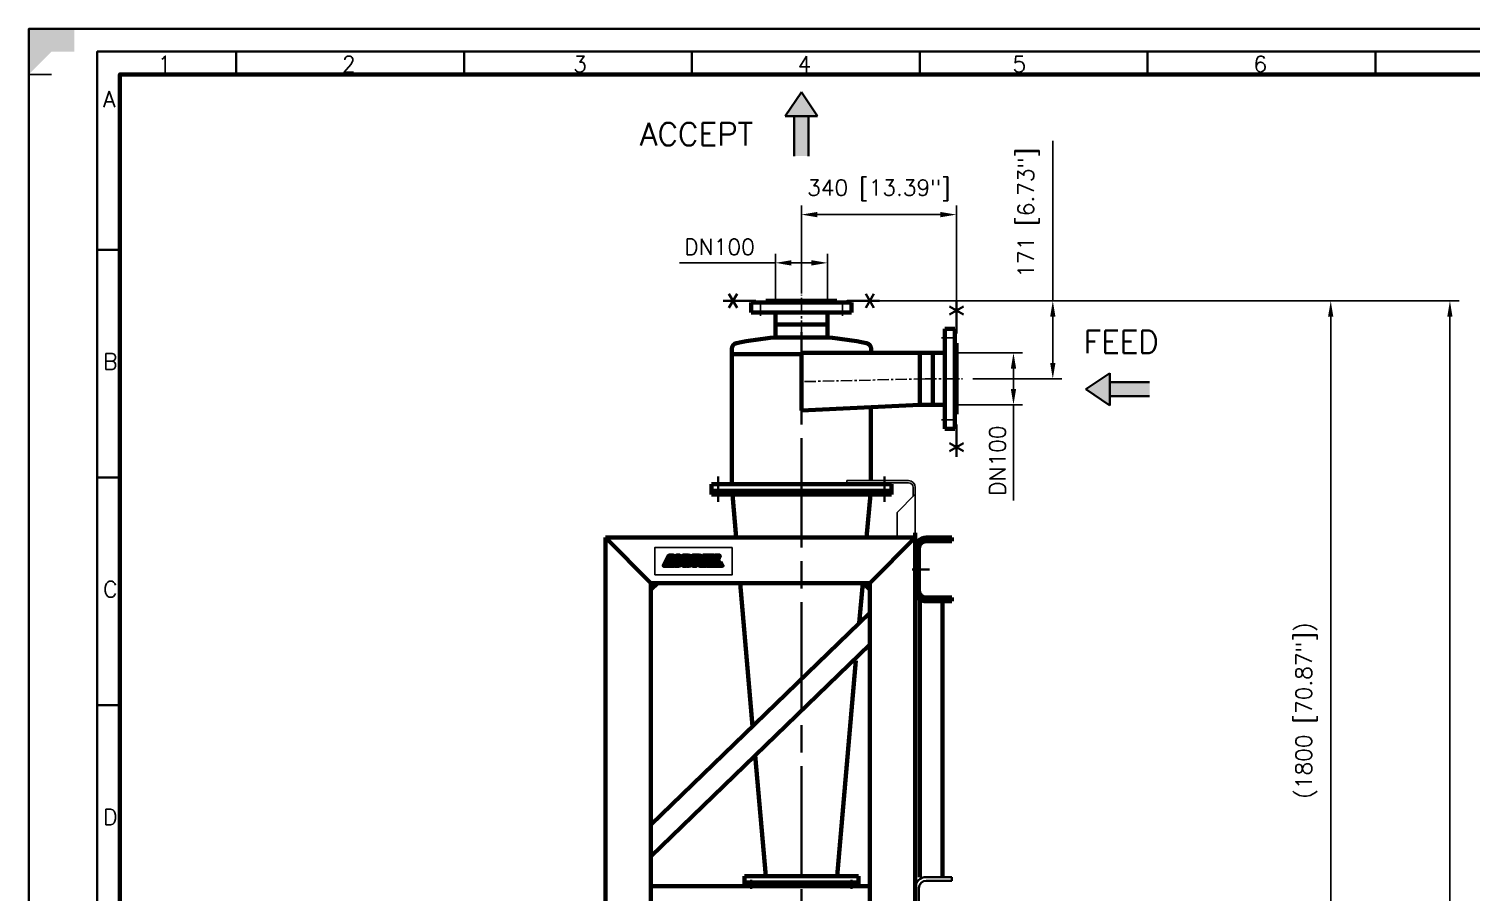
# Model space of a CAD drawing. Extents: x 68 to 8478, y -14 to 5926.
# Drawn here: x 68 to 3233, y 4031 to 5926 of the extents above; entities that cross this region are included whole.
import ezdxf

# ---------------------------------------------------------------- set-up
doc = ezdxf.new("R2010")
doc.units = 0
doc.header["$LTSCALE"] = 10
doc.linetypes.add('ACAD_ISO08W100', pattern=[36, 24, -3, 6, -3])
doc.linetypes.add('CENTERX2', pattern=[4, 2.5, -0.5, 0.5, -0.5])
doc.layers.get('0').update_dxf_attribs({"linetype": 'CONTINUOUS'})
doc.layers.get('DEFPOINTS').update_dxf_attribs({"linetype": 'CONTINUOUS'})
doc.layers.add('10', color=3, linetype='CONTINUOUS')
doc.layers.add('AHL-CON-70', color=7, linetype='CONTINUOUS')
for name, color, linetype, lineweight in [('dim', 3, 'CONTINUOUS', 15), ('M_EQUIP_E3', 3, 'CONTINUOUS', 35), ('M_EQUIP_E7', 7, 'CONTINUOUS', 70), ('M_EQUIP_H_', 4, 'CONTINUOUS', 25), ('M_EQUIP_T13', 3, 'CONTINUOUS', 35)]:
    doc.layers.add(name, color=color, linetype=linetype, lineweight=lineweight)
doc.styles.add('S', font='simplex.shx', dxfattribs={"width": 0.8})
doc.styles.add('SIMPLEX', font='simplex')
doc.dimstyles.new('NORDIC', dxfattribs={"dimscale": 10, "dimtxt": 3.5, "dimasz": 3.5, "dimexe": 2, "dimexo": 2, "dimgap": 1, "dimtad": 0, "dimdec": 0, "dimdsep": 46, "dimtxsty": 'SIMPLEX', "dimcen": 3, "dimclrd": 3, "dimclre": 3, "dimclrt": 3, "dimadec": 0, "dimazin": 0, "dimtfac": 1, "dimtdec": 0, "dimtmove": 0, "dimatfit": 3, "dimfxl": 0, "dimtvp": 1, "dimtolj": 1, "dimarcsym": 0})

# ---------------------------------------------------------------- blocks, each defined once
blk = doc.blocks.new('*D8')
at = {"layer": 'DEFPOINTS', "color": 0, "linetype": 'Continuous', "lineweight": 25, "transparency": 16777216}
for p in [(2103.4, 5518.6), (1763.3, 5325.2), (2103.4, 5237.2)]:
    blk.add_point(p, dxfattribs=at)
at = {"layer": 'M_EQUIP_E3', "color": 3, "linetype": 'Continuous', "lineweight": -2, "transparency": 16777216}
for p, q in [((1763.3, 5345.2), (1763.3, 5538.6)), ((1798.3, 5518.6), (2068.4, 5518.6)), ((2103.4, 5257.2), (2103.4, 5538.6))]:
    blk.add_line(p, q, dxfattribs=at)
at = {"layer": 'M_EQUIP_E3', "color": 3, "linetype": 'Continuous', "lineweight": 25, "transparency": 16777216}
for points in [[(1798.3, 5524.4), (1798.3, 5512.8), (1763.3, 5518.6)], [(2068.4, 5524.4), (2068.4, 5512.8), (2103.4, 5518.6)]]:
    blk.add_solid(points, dxfattribs=at)
at = {"layer": 'M_EQUIP_E3', "color": 3, "linetype": 'Continuous', "transparency": 16777216, "insert": (1933.4, 5571.9), "char_height": 35, "attachment_point": 5, "style": 'SIMPLEX'}
blk.add_mtext('\\A1;340 [13.39"]', dxfattribs=at)
blk = doc.blocks.new('*D9')
at = {"layer": 'DEFPOINTS', "color": 0, "linetype": 'Continuous', "lineweight": 25, "transparency": 16777216}
for p in [(1842.3, 5329.2), (2119.2, 5158.2), (2315, 5158.2)]:
    blk.add_point(p, dxfattribs=at)
at = {"layer": 'M_EQUIP_E3', "color": 3, "linetype": 'Continuous', "lineweight": -2, "transparency": 16777216}
for p, q in [((2315, 5329.2), (2315, 5680.8)), ((1862.3, 5329.2), (2335, 5329.2)), ((2315, 5193.2), (2315, 5294.2)), ((2139.2, 5158.2), (2335, 5158.2))]:
    blk.add_line(p, q, dxfattribs=at)
at = {"layer": 'M_EQUIP_E3', "color": 3, "linetype": 'Continuous', "lineweight": 25, "transparency": 16777216}
for points in [[(2309.2, 5294.2), (2320.9, 5294.2), (2315, 5329.2)], [(2309.2, 5193.2), (2320.9, 5193.2), (2315, 5158.2)]]:
    blk.add_solid(points, dxfattribs=at)
at = {"layer": 'M_EQUIP_E3', "color": 3, "linetype": 'Continuous', "transparency": 16777216, "insert": (2261.7, 5522.5), "char_height": 35, "attachment_point": 5, "rotation": 90, "style": 'SIMPLEX'}
blk.add_mtext('\\A1;171 [6.73"]', dxfattribs=at)
blk = doc.blocks.new('*D10')
at = {"layer": 'DEFPOINTS', "color": 0, "linetype": 'Continuous', "lineweight": 25, "transparency": 16777216}
for p in [(2077.8, 5215.3), (2077.8, 5101), (2228.7, 5101)]:
    blk.add_point(p, dxfattribs=at)
at = {"layer": 'M_EQUIP_E3', "color": 3, "linetype": 'Continuous', "lineweight": -2, "transparency": 16777216}
for p, q in [((2097.8, 5215.3), (2248.7, 5215.3)), ((2228.7, 5180.3), (2228.7, 5136)), ((2097.8, 5101), (2248.7, 5101)), ((2228.7, 5101), (2228.7, 4891))]:
    blk.add_line(p, q, dxfattribs=at)
at = {"layer": 'M_EQUIP_E3', "color": 3, "linetype": 'Continuous', "lineweight": 25, "transparency": 16777216}
for points in [[(2222.9, 5180.3), (2234.6, 5180.3), (2228.7, 5215.3)], [(2222.9, 5136), (2234.6, 5136), (2228.7, 5101)]]:
    blk.add_solid(points, dxfattribs=at)
at = {"layer": 'M_EQUIP_E3', "color": 3, "linetype": 'Continuous', "transparency": 16777216, "insert": (2193.7, 4978.5), "char_height": 35, "attachment_point": 5, "rotation": 90, "style": 'SIMPLEX'}
blk.add_mtext('\\A1;DN100', dxfattribs=at)
blk = doc.blocks.new('*D14')
at = {"layer": 'DEFPOINTS', "color": 0, "linetype": 'Continuous', "lineweight": 25, "transparency": 16777216}
for p in [(1842.3, 5329.2), (1699.7, 3529.2), (2924.9, 3529.2)]:
    blk.add_point(p, dxfattribs=at)
at = {"layer": 'M_EQUIP_E3', "color": 3, "linetype": 'Continuous', "lineweight": -2, "transparency": 16777216}
for p, q in [((1862.3, 5329.2), (2944.9, 5329.2)), ((2924.9, 5294.2), (2924.9, 3564.2)), ((1719.7, 3529.2), (2944.9, 3529.2))]:
    blk.add_line(p, q, dxfattribs=at)
at = {"layer": 'M_EQUIP_E3', "color": 3, "linetype": 'Continuous', "lineweight": 25, "transparency": 16777216}
for points in [[(2919, 5294.2), (2930.7, 5294.2), (2924.9, 5329.2)], [(2919, 3564.2), (2930.7, 3564.2), (2924.9, 3529.2)]]:
    blk.add_solid(points, dxfattribs=at)
at = {"layer": 'M_EQUIP_E3', "color": 3, "linetype": 'Continuous', "transparency": 16777216, "insert": (2871.5, 4429.7), "char_height": 35, "attachment_point": 5, "rotation": 90, "style": 'SIMPLEX'}
blk.add_mtext('\\A1;(1800 [70.87"])', dxfattribs=at)
blk = doc.blocks.new('*D17')
at = {"layer": 'DEFPOINTS', "color": 0, "linetype": 'Continuous', "lineweight": 25, "transparency": 16777216}
for p in [(2040.4, 5329.2), (3186.4, 5329.2), (2073.3, 2249.2)]:
    blk.add_point(p, dxfattribs=at)
at = {"layer": 'M_EQUIP_E3', "color": 3, "linetype": 'Continuous', "lineweight": -2, "transparency": 16777216}
for p, q in [((2060.4, 5329.2), (3206.4, 5329.2)), ((3186.4, 2284.2), (3186.4, 5294.2)), ((2093.3, 2249.2), (3206.4, 2249.2))]:
    blk.add_line(p, q, dxfattribs=at)
at = {"layer": 'M_EQUIP_E3', "color": 3, "linetype": 'Continuous', "lineweight": 25, "transparency": 16777216}
for points in [[(3180.6, 5294.2), (3192.2, 5294.2), (3186.4, 5329.2)], [(3180.6, 2284.2), (3192.2, 2284.2), (3186.4, 2249.2)]]:
    blk.add_solid(points, dxfattribs=at)
at = {"layer": 'M_EQUIP_E3', "color": 3, "linetype": 'Continuous', "transparency": 16777216, "insert": (3133.1, 3789.2), "char_height": 35, "attachment_point": 5, "rotation": 90, "style": 'SIMPLEX'}
blk.add_mtext('\\A1;(3080 [121.26"])', dxfattribs=at)
blk = doc.blocks.new('*D22')
at = {"layer": 'DEFPOINTS', "color": 0, "lineweight": 25, "transparency": 16777216}
for p in [(1706.2, 5412.7), (1706.2, 5303.6), (1820.5, 5303.6)]:
    blk.add_point(p, dxfattribs=at)
at = {"layer": 'M_EQUIP_E7', "color": 3, "lineweight": -2, "transparency": 16777216}
for p, q in [((1706.2, 5412.7), (1496.2, 5412.7)), ((1706.2, 5323.6), (1706.2, 5432.7)), ((1785.5, 5412.7), (1741.2, 5412.7)), ((1820.5, 5323.6), (1820.5, 5432.7))]:
    blk.add_line(p, q, dxfattribs=at)
at = {"layer": 'M_EQUIP_E7', "color": 3, "lineweight": 25, "transparency": 16777216}
for points in [[(1741.2, 5418.5), (1741.2, 5406.8), (1706.2, 5412.7)], [(1785.5, 5418.5), (1785.5, 5406.8), (1820.5, 5412.7)]]:
    blk.add_solid(points, dxfattribs=at)
at = {"layer": 'M_EQUIP_E7', "color": 3, "transparency": 16777216, "insert": (1583.7, 5447.7), "char_height": 35, "attachment_point": 5, "style": 'SIMPLEX'}
blk.add_mtext('\\A1;DN100', dxfattribs=at)
blk = doc.blocks.new('A$C0ED65C47')
at = {"color": 5}
for p, q in [((20.1, 20.3), (41.7, 41.9)), ((20.7, 22.2), (41.1, 42.6)), ((21.5, 20.3), (42.2, 41)), ((22.2, 25.1), (39.8, 42.6)), ((22.8, 20.3), (35.7, 33.1)), ((23.7, 27.9), (38.4, 42.6)), ((25.2, 30.7), (37.1, 42.6)), ((37.3, 20.3), (25.8, 31.8)), ((38.7, 20.3), (26.2, 32.7)), ((26.7, 33.5), (35.7, 42.6)), ((32.6, 27.7), (26.7, 33.6)), ((33.1, 28.6), (27.2, 34.5)), ((33.6, 29.4), (27.6, 35.4)), ((28.1, 36.4), (34.4, 42.6)), ((34.1, 30.3), (28.1, 36.3)), ((34.6, 31.1), (28.6, 37.2)), ((35, 32), (29, 38)), ((35.5, 32.9), (29.5, 38.9)), ((29.6, 39.2), (33, 42.6)), ((36, 33.7), (29.9, 39.8)), ((50.8, 20.3), (30.4, 40.7)), ((52.2, 20.3), (30.9, 41.6)), ((31.1, 42), (31.7, 42.6)), ((52.6, 21.1), (31.3, 42.5)), ((51.1, 24), (32.5, 42.6)), ((49.6, 26.9), (33.9, 42.6)), ((48.1, 29.7), (35.2, 42.6)), ((36.5, 34), (42.6, 40.1)), ((46.6, 32.6), (36.6, 42.6)), ((37, 33.1), (43.1, 39.2)), ((49.5, 20.3), (37.4, 32.3)), ((37.5, 32.2), (43.6, 38.3)), ((45.1, 35.4), (37.9, 42.6)), ((37.9, 31.4), (44, 37.4)), ((38.4, 30.5), (44.5, 36.6)), ((38.9, 29.6), (45, 35.7)), ((43.6, 38.3), (39.3, 42.6)), ((39.3, 28.7), (45.4, 34.8)), ((39.8, 27.8), (45.9, 33.9)), ((40.3, 26.9), (46.4, 33)), ((42.1, 41.1), (40.6, 42.6)), ((40.7, 26.1), (46.8, 32.2)), ((47.7, 35.7), (54.6, 42.6)), ((47.7, 37.1), (53.2, 42.6)), ((47.7, 38.4), (51.9, 42.6)), ((47.7, 39.8), (50.5, 42.6)), ((47.7, 41.1), (49.2, 42.6)), ((47.7, 42.5), (47.8, 42.6)), ((69.2, 20.8), (47.7, 42.2)), ((47.7, 34.4), (55.3, 42)), ((68.3, 20.3), (47.7, 40.9)), ((67, 20.3), (47.7, 39.5)), ((65.6, 20.3), (47.7, 38.2)), ((54.9, 29.6), (47.7, 36.9)), ((54.9, 28.3), (47.7, 35.5)), ((54.9, 26.9), (47.7, 34.2)), ((47.9, 33.2), (55.9, 41.2)), ((48.4, 32.4), (56.5, 40.4)), ((54.9, 25.6), (48.6, 31.9)), ((69.2, 22.1), (48.7, 42.6)), ((48.9, 31.5), (57, 39.7)), ((49.3, 30.6), (57.6, 38.9)), ((49.8, 29.7), (58.1, 38.1)), ((69.2, 23.5), (50, 42.6)), ((50.3, 28.9), (58.7, 37.3)), ((50.7, 28), (59.3, 36.5)), ((51.2, 27.1), (59.8, 35.7)), ((69.2, 24.8), (51.4, 42.6)), ((60.3, 35.1), (52.7, 42.6)), ((57, 39.7), (54.1, 42.6)), ((55.2, 29.8), (60.4, 34.9)), ((55.8, 29), (60.9, 34.1)), ((56.3, 28.2), (61.5, 33.3)), ((56.9, 27.4), (72.1, 42.6)), ((57.5, 26.6), (73.4, 42.6)), ((58, 25.8), (74.7, 42.6)), ((58.6, 25), (69.2, 35.6)), ((59.1, 24.3), (69.2, 34.3)), ((59.7, 23.5), (69.2, 33)), ((61.9, 33.8), (70.7, 42.6)), ((61.9, 35.2), (69.4, 42.6)), ((61.9, 36.5), (68, 42.6)), ((61.9, 37.8), (66.7, 42.6)), ((61.9, 39.2), (65.4, 42.6)), ((61.9, 40.5), (64, 42.6)), ((61.9, 41.9), (62.7, 42.6)), ((69.2, 34.2), (61.9, 41.5)), ((69.2, 32.9), (61.9, 40.1)), ((69.2, 31.6), (61.9, 38.8)), ((69.2, 30.2), (61.9, 37.4)), ((69.2, 28.9), (61.9, 36.1)), ((69.2, 27.5), (61.9, 34.7)), ((69.2, 26.2), (61.9, 33.4)), ((69.2, 35.6), (62.2, 42.6)), ((69.9, 36.2), (63.5, 42.6)), ((71.2, 36.2), (64.9, 42.6)), ((72.6, 36.2), (66.2, 42.6)), ((74.6, 35.5), (67.6, 42.6)), ((91.2, 20.3), (68.9, 42.6)), ((69.8, 36.2), (75.9, 42.4)), ((91.6, 21.3), (70.3, 42.6)), ((70.8, 21.1), (92.3, 42.6)), ((70.8, 22.5), (91, 42.6)), ((70.8, 23.8), (89.6, 42.6)), ((71.1, 36.2), (77, 42.1)), ((71.3, 20.3), (93.7, 42.6)), ((91.6, 22.6), (71.6, 42.6)), ((72.5, 36.2), (78, 41.8)), ((72.7, 20.3), (95, 42.6)), ((91.6, 23.9), (72.9, 42.6)), ((73.7, 36.1), (78.9, 41.3)), ((74, 20.3), (96.3, 42.6)), ((91.6, 25.3), (74.3, 42.6)), ((74.5, 35.6), (79.7, 40.8)), ((75.2, 35), (80.5, 40.2)), ((75.4, 20.3), (91.6, 36.5)), ((89.9, 20.3), (75.4, 34.7)), ((91.6, 26.6), (75.8, 42.4)), ((75.8, 34.2), (81.2, 39.6)), ((76.2, 33.3), (81.9, 38.9)), ((76.3, 30.7), (83, 37.4)), ((76.4, 32.1), (82.5, 38.2)), ((83.1, 25.7), (76.4, 32.4)), ((77.1, 20.6), (91.6, 35.2)), ((91.6, 28), (77.7, 41.9)), ((83.2, 37.6), (88.3, 42.6)), ((83.2, 38.9), (86.9, 42.6)), ((83.2, 40.3), (85.6, 42.6)), ((83.2, 41.6), (84.2, 42.6)), ((91.6, 33.4), (83.2, 41.8)), ((103.3, 20.3), (83.2, 40.4)), ((102, 20.3), (83.2, 39.1)), ((91.6, 29.3), (83.2, 37.7)), ((83.4, 25.6), (91.6, 33.8)), ((83.4, 21.6), (94.3, 32.5)), ((83.4, 22.9), (93, 32.5)), ((83.4, 24.3), (91.6, 32.5)), ((91.6, 34.7), (83.7, 42.6)), ((91.6, 36.1), (85.1, 42.6)), ((91.6, 37.4), (86.4, 42.6)), ((92.9, 37.5), (87.8, 42.6)), ((94.2, 37.5), (89.1, 42.6)), ((101.4, 31.6), (90.4, 42.6)), ((102.3, 32.1), (91.8, 42.6)), ((92, 28.8), (103.4, 40.3)), ((104.7, 20.3), (92.5, 32.5)), ((92.6, 37.5), (97.7, 42.6)), ((92.6, 28), (103.9, 39.4)), ((103, 32.8), (93.1, 42.6)), ((93.1, 27.3), (104.3, 38.5)), ((93.7, 26.5), (104.5, 37.3)), ((106, 20.3), (93.8, 32.5)), ((93.9, 37.5), (99, 42.6)), ((94.2, 25.7), (104.5, 36)), ((103.6, 33.5), (94.5, 42.6)), ((107.4, 20.3), (95, 32.7)), ((95.1, 37.3), (100.2, 42.4)), ((108.7, 20.3), (95.7, 33.3)), ((104, 34.4), (95.8, 42.6)), ((95.8, 36.7), (101.2, 42.1)), ((102.1, 28.3), (96.2, 34.1)), ((96.3, 35.8), (102.1, 41.6)), ((96.4, 34.5), (102.8, 41)), ((100.5, 31.2), (96.4, 35.3)), ((104.4, 35.4), (97.2, 42.6)), ((104.6, 36.6), (98.5, 42.6)), ((104.4, 38.1), (100, 42.5)), ((101.6, 31.7), (103.8, 33.9)), ((105.7, 37.2), (111.2, 42.6)), ((105.7, 38.5), (109.8, 42.6)), ((105.7, 39.9), (108.5, 42.6)), ((105.7, 41.2), (107.1, 42.6)), ((105.7, 42.5), (105.8, 42.6)), ((111.5, 36.4), (105.7, 42.2)), ((110.1, 36.4), (105.7, 40.8)), ((108.8, 36.4), (105.7, 39.5)), ((107.4, 36.4), (105.7, 38.1)), ((106.1, 36.4), (105.7, 36.8)), ((105.9, 29.3), (111.6, 35)), ((105.9, 30.6), (110.3, 35)), ((105.9, 32), (108.9, 35)), ((105.9, 33.3), (107.6, 35)), ((105.9, 34.7), (106.2, 35)), ((105.9, 27.9), (112.7, 34.8)), ((112.7, 27.1), (105.9, 33.9)), ((105.9, 26.6), (112.7, 33.4)), ((112.7, 25.7), (105.9, 32.5)), ((105.9, 25.2), (112.7, 32.1)), ((112.7, 28.4), (106.2, 35)), ((106.3, 36.4), (112.5, 42.6)), ((112.8, 36.4), (106.6, 42.6)), ((112.7, 29.8), (107.5, 35)), ((107.7, 36.4), (113.9, 42.6)), ((114.1, 36.4), (108, 42.6)), ((112.7, 31.1), (108.9, 35)), ((109, 36.4), (115.2, 42.6)), ((123.1, 28.9), (109.3, 42.6)), ((112.7, 32.4), (110.2, 35)), ((110.4, 36.4), (116.5, 42.6)), ((123.1, 30.2), (110.7, 42.6)), ((112.7, 33.8), (111.6, 35)), ((111.7, 36.4), (117.9, 42.6)), ((123.1, 31.6), (112, 42.6)), ((113.1, 36.4), (119.2, 42.6)), ((123.1, 32.9), (113.3, 42.6)), ((114.4, 36.4), (120.6, 42.6)), ((123.1, 34.2), (114.7, 42.6)), ((114.8, 28.7), (128.7, 42.6)), ((114.8, 30.1), (127.3, 42.6)), ((114.8, 31.4), (126, 42.6)), ((114.8, 32.8), (124.6, 42.6)), ((114.8, 34.1), (123.3, 42.6)), ((114.8, 35.5), (121.9, 42.6)), ((123.1, 27.5), (114.8, 35.8)), ((114.8, 27.4), (123.1, 35.6)), ((123.1, 26.2), (114.8, 34.4)), ((114.8, 26), (123.1, 34.3)), ((123.1, 24.8), (114.8, 33.1)), ((114.8, 24.7), (123.1, 32.9)), ((123.1, 23.5), (114.8, 31.7)), ((123.1, 35.6), (116, 42.6)), ((123.6, 36.4), (117.4, 42.6)), ((124.9, 36.4), (118.7, 42.6)), ((126.3, 36.4), (120.1, 42.6)), ((126.9, 37.1), (121.4, 42.6)), ((127.4, 38), (122.8, 42.6)), ((123.8, 36.4), (129.3, 41.9)), ((127.8, 38.9), (124.1, 42.6)), ((124.3, 20.7), (140.3, 36.7)), ((125.2, 36.4), (128, 39.2)), ((125.2, 20.3), (139.2, 34.3)), ((128.3, 39.8), (125.5, 42.6)), ((125.7, 23.5), (141.3, 39.1)), ((126.5, 36.4), (126.6, 36.5)), ((126.5, 20.3), (138.2, 31.9)), ((128.7, 40.7), (126.8, 42.6)), ((127.1, 26.2), (142.4, 41.5)), ((129.2, 41.6), (128.2, 42.6)), ((128.5, 29), (142.1, 42.6)), ((129, 36.4), (128.6, 36.8)), ((129.1, 37.6), (134.1, 42.6)), ((130.3, 36.4), (129.1, 37.6)), ((129.2, 36.4), (135.4, 42.6)), ((129.6, 42.5), (129.5, 42.6)), ((131.7, 36.4), (129.5, 38.5)), ((130, 31.8), (140.8, 42.6)), ((138, 31.5), (130, 39.4)), ((142.4, 20.3), (130.3, 32.4)), ((138.4, 32.4), (130.5, 40.3)), ((130.6, 36.4), (136.8, 42.6)), ((130.6, 40.5), (132.7, 42.6)), ((136.3, 27.7), (130.7, 33.3)), ((138.8, 33.3), (131, 41.2)), ((136.7, 28.7), (131.2, 34.2)), ((131.4, 34.5), (139.5, 42.6)), ((139.2, 34.3), (131.4, 42)), ((137.1, 29.6), (131.7, 35.1)), ((131.9, 36.4), (138.1, 42.6)), ((137.6, 30.5), (132.1, 36)), ((139.6, 35.2), (132.2, 42.6)), ((140, 36.1), (133.5, 42.6)), ((140.4, 37.1), (134.9, 42.6)), ((140.8, 38), (136.2, 42.6)), ((141.3, 38.9), (137.6, 42.6)), ((141.7, 39.9), (138.9, 42.6)), ((142.1, 40.8), (140.3, 42.6)), ((142.5, 41.7), (141.6, 42.6)), ((19.8, 20.3), (19.8, 20.4)), ((21.2, 20.3), (20.2, 21.2)), ((22.5, 20.3), (20.7, 22.1)), ((23.9, 20.3), (21.1, 23)), ((25.2, 20.3), (21.6, 23.9)), ((26.6, 20.3), (22.1, 24.8)), ((27.9, 20.3), (22.5, 25.7)), ((29.3, 20.3), (23, 26.5)), ((30.6, 20.3), (23.5, 27.4)), ((32, 20.3), (23.9, 28.3)), ((24.2, 20.3), (33.9, 30.1)), ((33.3, 20.3), (24.4, 29.2)), ((34.7, 20.3), (24.8, 30.1)), ((36, 20.3), (25.3, 31)), ((25.5, 20.3), (32.6, 27.3)), ((26.9, 20.3), (33.9, 27.3)), ((28.2, 20.3), (35.3, 27.3)), ((29.6, 20.3), (36.6, 27.3)), ((30.9, 20.3), (38, 27.3)), ((32.3, 20.3), (38.7, 26.7)), ((40, 20.3), (33, 27.3)), ((33.6, 20.3), (39.1, 25.8)), ((41.4, 20.3), (34.3, 27.3)), ((34.9, 20.3), (39.6, 24.9)), ((40.9, 22.2), (35.7, 27.3)), ((36.3, 20.3), (40, 24)), ((39.7, 24.7), (37, 27.3)), ((37.6, 20.3), (40.4, 23.1)), ((38.5, 27.2), (38.4, 27.3)), ((48.1, 20.3), (38.9, 29.4)), ((39, 20.3), (40.9, 22.1)), ((40.3, 20.3), (41.3, 21.2)), ((46.8, 20.3), (40.5, 26.6)), ((41.2, 25.2), (47.3, 31.3)), ((41.7, 24.3), (47.8, 30.4)), ((41.7, 20.3), (41.7, 20.3)), ((45.4, 20.3), (42, 23.7)), ((42.1, 23.4), (48.2, 29.5)), ((42.6, 22.5), (48.7, 28.6)), ((43.1, 21.7), (49.2, 27.7)), ((43.5, 20.8), (49.6, 26.9)), ((44.1, 20.3), (43.5, 20.9)), ((44.4, 20.3), (50.1, 26)), ((45.7, 20.3), (50.5, 25.1)), ((47.1, 20.3), (51, 24.2)), ((48.4, 20.3), (51.5, 23.3)), ((49.8, 20.3), (51.9, 22.5)), ((54.9, 24.2), (50.2, 28.9)), ((51.1, 20.3), (52.4, 21.6)), ((51.7, 26.2), (54.9, 29.5)), ((54.9, 22.9), (51.8, 26)), ((52.2, 25.4), (54.9, 28.1)), ((52.5, 20.3), (52.9, 20.7)), ((52.6, 24.5), (54.9, 26.8)), ((53.1, 23.6), (54.9, 25.4)), ((54.9, 21.5), (53.4, 23.1)), ((53.6, 22.8), (54.9, 24.1)), ((54.1, 21.9), (54.9, 22.7)), ((54.5, 21), (54.9, 21.4)), ((64.3, 20.3), (56.3, 28.2)), ((62.9, 20.3), (59.5, 23.7)), ((60.2, 22.7), (69.2, 31.6)), ((60.8, 21.9), (69.2, 30.3)), ((61.4, 21.1), (69.2, 28.9)), ((61.9, 20.3), (69.2, 27.6)), ((63.2, 20.3), (69.2, 26.2)), ((64.6, 20.3), (69.2, 24.9)), ((65.9, 20.3), (69.2, 23.5)), ((67.3, 20.3), (69.2, 22.2)), ((68.6, 20.3), (69.2, 20.8)), ((70.8, 25.2), (72.8, 27.2)), ((70.8, 26.5), (71.4, 27.1)), ((76.3, 20.4), (70.8, 25.9)), ((75.1, 20.3), (70.8, 24.5)), ((73.7, 20.3), (70.8, 23.2)), ((72.4, 20.3), (70.8, 21.8)), ((71, 20.3), (70.8, 20.5)), ((77.3, 20.7), (70.9, 27.1)), ((78.3, 21.1), (72.3, 27.1)), ((79.1, 21.6), (73.4, 27.3)), ((79.9, 22.1), (74.3, 27.8)), ((80.7, 22.7), (75, 28.4)), ((81.4, 23.4), (75.6, 29.1)), ((82, 24.1), (76.1, 30)), ((82.6, 24.9), (76.4, 31.1)), ((79.8, 22), (82.3, 24.5)), ((83.4, 20.3), (91.6, 28.4)), ((88.5, 20.3), (83.4, 25.4)), ((87.2, 20.3), (83.4, 24)), ((85.8, 20.3), (83.4, 22.7)), ((84.5, 20.3), (83.4, 21.3)), ((84.8, 20.3), (91.6, 27.1)), ((86.1, 20.3), (91.6, 25.7)), ((87.5, 20.3), (91.6, 24.4)), ((88.8, 20.3), (91.6, 23)), ((90.2, 20.3), (91.6, 21.7)), ((91.5, 20.3), (91.6, 20.3)), ((100.7, 20.3), (91.7, 29.2)), ((94.8, 24.9), (100.3, 30.4)), ((99.3, 20.3), (95, 24.6)), ((95.3, 24.1), (100.9, 29.7)), ((95.9, 23.3), (101.5, 28.9)), ((96.5, 22.5), (102.1, 28.2)), ((97, 21.7), (102.8, 27.5)), ((97.6, 20.9), (103.4, 26.7)), ((98.3, 20.3), (104, 26)), ((99.6, 20.3), (104.6, 25.3)), ((101, 20.3), (105.2, 24.6)), ((102.3, 20.3), (112.7, 30.7)), ((103.6, 20.3), (112.7, 29.4)), ((105, 20.3), (112.7, 28)), ((112.7, 24.4), (105.9, 31.2)), ((112.7, 23), (105.9, 29.8)), ((112.7, 21.7), (105.9, 28.5)), ((112.7, 20.3), (105.9, 27.1)), ((111.4, 20.3), (105.9, 25.8)), ((110.1, 20.3), (105.9, 24.4)), ((106.3, 20.3), (112.7, 26.7)), ((107.7, 20.3), (112.7, 25.3)), ((109, 20.3), (112.7, 24)), ((110.4, 20.3), (112.7, 22.6)), ((111.7, 20.3), (112.7, 21.3)), ((114.8, 23.3), (123.1, 31.6)), ((123.1, 22.1), (114.8, 30.4)), ((114.8, 22), (123.1, 30.3)), ((123.1, 20.8), (114.8, 29)), ((114.8, 20.7), (123.1, 28.9)), ((122.2, 20.3), (114.8, 27.7)), ((120.9, 20.3), (114.8, 26.3)), ((119.5, 20.3), (114.8, 25)), ((118.2, 20.3), (114.8, 23.6)), ((116.8, 20.3), (114.8, 22.3)), ((115.5, 20.3), (114.8, 21)), ((115.8, 20.3), (123.1, 27.6)), ((117.1, 20.3), (123.1, 26.2)), ((118.5, 20.3), (123.1, 24.9)), ((119.8, 20.3), (123.1, 23.5)), ((121.2, 20.3), (123.1, 22.2)), ((122.5, 20.3), (123.1, 20.8)), ((124.9, 20.3), (124.3, 20.8)), ((126.2, 20.3), (124.8, 21.7)), ((127.6, 20.3), (125.3, 22.6)), ((128.9, 20.3), (125.7, 23.5)), ((130.3, 20.3), (126.2, 24.4)), ((131.6, 20.3), (126.6, 25.3)), ((133, 20.3), (127.1, 26.2)), ((134.3, 20.3), (127.5, 27.1)), ((127.9, 20.3), (137.1, 29.5)), ((135.7, 20.3), (128, 28)), ((137, 20.3), (128.5, 28.8)), ((138.4, 20.3), (128.9, 29.7)), ((129.2, 20.3), (136.1, 27.1)), ((139.7, 20.3), (129.4, 30.6)), ((141.1, 20.3), (129.8, 31.5)), ((130.6, 20.3), (137.4, 27.1)), ((131.9, 20.3), (138.8, 27.1)), ((133.3, 20.3), (140.1, 27.1)), ((134.6, 20.3), (141.5, 27.1)), ((136, 20.3), (142.8, 27.1)), ((143.8, 20.3), (136.9, 27.1)), ((137.3, 20.3), (144.2, 27.1)), ((145.1, 20.3), (138.3, 27.1)), ((138.7, 20.3), (145.4, 27)), ((146.5, 20.3), (139.6, 27.1)), ((140, 20.3), (145.9, 26.1)), ((147.8, 20.3), (140.9, 27.1)), ((141.4, 20.3), (146.3, 25.3)), ((148.8, 20.6), (142.3, 27.1)), ((142.7, 20.3), (146.8, 24.4)), ((147.3, 23.5), (143.6, 27.1)), ((144.1, 20.3), (147.3, 23.5)), ((145.8, 26.4), (145, 27.1)), ((145.4, 20.3), (147.7, 22.6)), ((146.8, 20.3), (148.2, 21.7)), ((148.1, 20.3), (148.7, 20.9))]:
    blk.add_line(p, q, dxfattribs=at)
at = {"color": 5, "linetype": 'Continuous'}
blk.add_line((105.7, 42.6), (105.7, 36.6), dxfattribs=at)
for points in [[(38.4, 27.3), (32.4, 27.3), (36.4, 34.4), (43.8, 20.3), (53.1, 20.3), (41.3, 42.6), (31.4, 42.6), (19.7, 20.3), (41.7, 20.3)], [(145.4, 27.1), (136.1, 27.1), (142.9, 42.6), (131.7, 42.6), (128.4, 36.4), (132.3, 36.4), (124.1, 20.3), (149, 20.3)]]:
    blk.add_lwpolyline(points, close=True, dxfattribs=at)
blk.add_lwpolyline([(75.8, 20.3, 0.246248), (83.4, 26.5), (83.4, 20.3), (91.6, 20.3), (91.6, 29.4), (98, 20.3), (112.7, 20.3), (112.7, 35), (105.9, 35), (105.9, 24.2), (105.5, 24.2), (99.7, 31.1, 0.931111), (98.6, 42.6), (83.2, 42.6), (83.2, 37, 0.273381), (73.9, 42.6), (61.9, 42.6), (61.9, 32.7), (54.9, 42.6), (47.7, 42.6), (47.7, 33.6), (54.9, 20.3), (54.9, 30.2), (61.9, 20.3), (69.2, 20.3), (69.2, 36.2), (73.4, 36.2, -0.921303), (70.8, 27.1), (70.8, 20.3), (75.8, 20.3)], format="xyb", dxfattribs=at)
blk.add_lwpolyline([(94.6, 32.5, 0.712976), (94.6, 37.5), (91.6, 37.5), (91.6, 32.5)], format="xyb", close=True, dxfattribs=at)
blk.add_lwpolyline([(105.7, 42.4), (105.7, 36.4), (114.8, 36.4), (114.8, 20.3), (123.1, 20.3), (123.1, 36.4), (126.6, 36.4), (129.7, 42.6), (105.7, 42.6)], dxfattribs=at)
at = {"layer": 'AHL-CON-70', "linetype": 'Continuous'}
blk.add_lwpolyline([(0, 0), (170, 0), (170, 60), (0, 60)], close=True, dxfattribs=at)
blk = doc.blocks.new('TOIMITUSR')
at = {"layer": 'M_EQUIP_E3', "linetype": 'ACAD_ISO08W100', "lineweight": 35}
for p, q in [((30, 0), (130, 0)), ((87.5, -21.7), (112.5, 21.7)), ((87.5, 21.7), (112.5, -21.7))]:
    blk.add_line(p, q, dxfattribs=at)
blk = doc.blocks.new('A$C0F477D11')
at = {"layer": '10', "color": 3, "linetype": 'Continuous', "lineweight": 35}
for p, q in [((45.5, 589), (45.5, 584)), ((95.5, 589), (95.5, 584)), ((145.5, 589), (145.5, 584)), ((195.5, 589), (195.5, 584)), ((245.5, 589), (245.5, 584)), ((295.5, 589), (295.5, 584)), ((20, 545.5), (15, 545.5)), ((20, 495.5), (15, 495.5)), ((20, 445.5), (15, 445.5))]:
    blk.add_line(p, q, dxfattribs=at)
at = {"layer": '10', "linetype": 'Continuous'}
blk.add_line((0, 584), (5, 584), dxfattribs=at)
at = {"layer": '10', "color": 3, "linetype": 'Continuous', "lineweight": 35}
for points in [[(841, 0), (0, 0), (0, 594), (841, 594)], [(836, 5), (15, 5), (15, 589), (836, 589)]]:
    blk.add_lwpolyline(points, close=True, dxfattribs=at)
at = {"layer": '10', "color": 7, "linetype": 'Continuous', "lineweight": 70}
blk.add_lwpolyline([(831, 10), (20, 10), (20, 584), (831, 584)], close=True, dxfattribs=at)
at = {"layer": '10', "linetype": 'Continuous'}
for points in [[(0, 594), (10, 594), (5, 589), (10, 589)], [(5, 589), (10, 589), (0, 584), (0, 594)], [(0, 584), (0, 594), (5, 584), (0, 584)], [(5, 584), (0, 584), (5, 589), (5, 584)]]:
    blk.add_solid(points, dxfattribs=at)
at = {"layer": '10', "color": 3, "linetype": 'Continuous', "lineweight": 35, "style": 'S'}
for s, p in [('1', (28.28, 584.51)), ('2', (68.71, 584.51)), ('3', (119.44, 584.51)), ('4', (168.71, 584.51)), ('5', (215.84, 584.51)), ('6', (268.71, 584.51)), ('A', (16.3, 576.83)), ('B', (16.3, 519.21)), ('C', (16.3, 469.21)), ('D', (16.3, 419.21))]:
    blk.add_text(s, height=3.5, dxfattribs=at).set_placement(p)

msp = doc.modelspace()

# ---------------------------------------------------------------- linework, layer by layer
at = {"layer": 'AHL-CON-70', "linetype": 'Continuous'}
for p, q in [((1998.3, 4934.7), (1863.3, 4934.7)), ((1863.3, 4934.7), (1863.3, 4929.7)), ((1998.3, 4929.7), (1863.3, 4929.7)), ((2013.3, 4919.7), (2013.3, 4679.7)), ((2013.3, 4904.7), (1973.3, 4864.7)), ((1973.3, 4864.7), (1973.3, 4809.7))]:
    msp.add_line(p, q, dxfattribs=at)
at = {"layer": 'AHL-CON-70'}
msp.add_line((2008.3, 4899.7), (2008.3, 4919.7), dxfattribs=at)
at = {"layer": 'AHL-CON-70', "linetype": 'Continuous'}
for radius in [15, 10]:
    msp.add_arc((1998.3, 4919.7), radius, 0, 90, dxfattribs=at)
at = {"layer": 'DEFPOINTS', "color": 0, "linetype": 'ByBlock'}
for p in [(1610.9, 5212.2), (1565.8, 4912.2), (1565.8, 4912.1), (1960.8, 4912.2), (1960.8, 4912.1), (1638.3, 4052.2), (1638.3, 4052.2), (1888.3, 4052.2), (1888.3, 4052.2)]:
    msp.add_point(p, dxfattribs=at)
at = {"layer": 'M_EQUIP_E3', "color": 3, "linetype": 'ACAD_ISO08W100', "lineweight": 35}
for p, q in [((1763.3, 1907.7), (1763.3, 5260.8)), ((1763.3, 4900.7), (1763.3, 4980.2)), ((1580.8, 4887.7), (1580.8, 4944)), ((1945.8, 4887.7), (1945.8, 4944)), ((1580.8, 4897.2), (1580.8, 4920.4)), ((1945.8, 4897.2), (1945.8, 4920.4)), ((1653.3, 4038.1), (1653.3, 4058.2)), ((1873.3, 4038.1), (1873.3, 4058.2))]:
    msp.add_line(p, q, dxfattribs=at)
at = {"layer": 'M_EQUIP_E3', "linetype": 'ACAD_ISO08W100', "lineweight": 35}
msp.add_line((2006.3, 4739.7), (2044.7, 4739.7), dxfattribs=at)
at = {"layer": 'M_EQUIP_E7'}
for p, q in [((1820.5, 5325.6), (1653.3, 5325.6)), ((1653.3, 5325.6), (1653.3, 5303.6)), ((1763.3, 5329.2), (1685.3, 5329.2)), ((1685.3, 5329.2), (1685.3, 5325.6)), ((1763.3, 5329.2), (1841.3, 5329.2)), ((1820.5, 5325.6), (1873.3, 5325.6)), ((1841.3, 5329.2), (1841.3, 5325.6)), ((1873.3, 5325.6), (1873.3, 5303.6)), ((1706.2, 5303.6), (1653.3, 5303.6)), ((1706.2, 5303.6), (1873.3, 5303.6)), ((1706.2, 5303.6), (1706.2, 5248.8)), ((1820.5, 5303.6), (1820.5, 5248.8)), ((1763.3, 5277.2), (1706.2, 5277.2)), ((1763.3, 5277.2), (1820.5, 5277.2)), ((2077.8, 5215.3), (2077.8, 5268.2)), ((2099.8, 5268.2), (2077.8, 5268.2)), ((2099.8, 5101), (2099.8, 5268.2)), ((1706.6, 5248.8), (1820.1, 5248.8)), ((2103.4, 5236.2), (2099.8, 5236.2)), ((2103.4, 5158.2), (2103.4, 5236.2)), ((1610.9, 5212.2), (1763.4, 5212.2)), ((1610.9, 4927.2), (1610.9, 5212.2)), ((2077.8, 5215.3), (1763.3, 5215.3)), ((2023, 5215.3), (2023, 5101.4)), ((2051.4, 5158.2), (2051.4, 5215.3)), ((2077.8, 5215.3), (2077.8, 5048.2)), ((2051.4, 5158.2), (2051.4, 5101)), ((2103.4, 5158.2), (2103.4, 5080.2)), ((1915.9, 4934.7), (1915.9, 5097.7)), ((2077.8, 5101), (2023, 5101)), ((2099.8, 5101), (2099.8, 5048.2)), ((2103.4, 5080.2), (2099.8, 5080.2)), ((2099.8, 5048.2), (2077.8, 5048.2)), ((2013.3, 4819.7), (2013.3, 4799.7)), ((1333.3, 4809.7), (2013.3, 4809.7)), ((1333.3, 4809.7), (1333.3, 2264.2)), ((2013.3, 4809.7), (2013.3, 3757.8)), ((2013.3, 4785.7), (2013.3, 4693.7)), ((2021.3, 4785.7), (2021.3, 4693.7)), ((2093.3, 4809.7), (2037.3, 4809.7)), ((2093.3, 4801.7), (2037.3, 4801.7)), ((2093.3, 4809.7), (2093.3, 4801.7)), ((1433.3, 4709.7), (1433.3, 2264.2)), ((1433.3, 4709.7), (1913.3, 4709.7)), ((1448.3, 4709.7), (1433.3, 4694.7)), ((1913.3, 4694.7), (1898.3, 4709.7)), ((1913.3, 4709.7), (1913.3, 3747.6)), ((2023.3, 4674.2), (2023.3, 4064.2)), ((2093.3, 4677.7), (2037.3, 4677.7)), ((2093.3, 4669.7), (2037.3, 4669.7)), ((2073.3, 4669.7), (2073.3, 4064.2)), ((2093.3, 4677.7), (2093.3, 4669.7)), ((1433.3, 4179), (1913.3, 4644.5)), ((1433.3, 4109.3), (1913.3, 4574.8)), ((1913.3, 4044.2), (1433.3, 4044.2))]:
    msp.add_line(p, q, dxfattribs=at)
at = {"layer": 'M_EQUIP_E7', "linetype": 'Continuous'}
for p, q in [((1610.4, 5223.9), (1610.4, 5212.2)), ((1916.4, 5223.9), (1916.4, 5215.3)), ((1763.3, 5088.2), (1763.3, 5215.3)), ((1565.8, 4927.2), (1763.3, 4927.2)), ((1565.8, 4927.2), (1565.8, 4912.2)), ((1565.8, 4912.2), (1699.9, 4912.2)), ((1565.8, 4912.1), (1763.3, 4912.1)), ((1565.8, 4912.1), (1565.8, 4904.2)), ((1960.8, 4927.2), (1763.3, 4927.2)), ((1960.8, 4912.2), (1763.3, 4912.2)), ((1960.8, 4912.1), (1866.1, 4912.1)), ((1960.8, 4927.2), (1960.8, 4912.2)), ((1960.8, 4912.1), (1960.8, 4904.2)), ((1565.8, 4904.2), (1763.3, 4904.2)), ((1611.9, 4904.2), (1620.1, 4809.7)), ((1960.8, 4904.2), (1763.3, 4904.2)), ((1914.8, 4904.2), (1906.5, 4809.7)), ((1433.3, 4709.7), (1333.3, 4809.7)), ((1913.3, 4709.7), (2013.3, 4809.7)), ((1628.9, 4709.7), (1656.4, 4395.3)), ((1897.8, 4709.7), (1890.1, 4622)), ((1883, 4540), (1841.6, 4066.2)), ((1662, 4331.1), (1685.1, 4066.2)), ((1638.3, 4066.2), (1763.3, 4066.2)), ((1638.3, 4052.2), (1638.3, 4066.2)), ((1638.3, 4052.2), (1763.3, 4052.2)), ((1638.3, 4052.2), (1665.8, 4052.2)), ((1888.3, 4066.2), (1763.3, 4066.2)), ((1888.3, 4052.2), (1763.3, 4052.2)), ((1888.3, 4052.2), (1860.8, 4052.2)), ((1888.3, 4052.2), (1888.3, 4066.2)), ((1638.3, 4044.2), (1763.3, 4044.2)), ((1888.3, 4044.2), (1763.3, 4044.2))]:
    msp.add_line(p, q, dxfattribs=at)
at = {"layer": 'M_EQUIP_E7', "color": 7, "linetype": 'Continuous', "lineweight": 70}
for p, q in [((1763.3, 5088.2), (2023, 5101)), ((1638.3, 4044.2), (1638.3, 4052.2)), ((1888.3, 4044.2), (1888.3, 4052.2))]:
    msp.add_line(p, q, dxfattribs=at)
at = {"layer": 'M_EQUIP_E7', "lineweight": 35}
for p, q in [((2093.3, 4064.2), (2037.3, 4064.2)), ((2093.3, 4056.2), (2037.3, 4056.2)), ((2093.3, 4064.2), (2093.3, 4056.2)), ((2013.3, 4040.2), (2013.3, 3948.2)), ((2021.3, 4040.2), (2021.3, 3948.2))]:
    msp.add_line(p, q, dxfattribs=at)
at = {"layer": 'M_EQUIP_E7', "linetype": 'Continuous'}
for centre, radius, start, end in [((1623.4, 5223.9), 13, 101.6042, 180), ((1820.1, 5238.8), 10, 85.3436, 90.0006), ((1763.4, 4542.1), 709, 78.3958, 85.3436), ((1903.4, 5223.9), 13, 0, 78.3958)]:
    msp.add_arc(centre, radius, start, end, dxfattribs=at)
at = {"layer": 'M_EQUIP_E7'}
for centre, radius, start, end in [((1763.4, 4542.1), 709, 94.6575, 101.6042), ((1706.6, 5238.8), 10, 90.0006, 94.6575), ((2013, 5101.4), 10, 357.7567, 0.0006), ((2037.3, 4785.7), 24, 90, 180), ((2037.3, 4785.7), 16, 90, 180), ((2037.3, 4693.7), 24, 180, 270), ((2037.3, 4693.7), 16, 180, 270)]:
    msp.add_arc(centre, radius, start, end, dxfattribs=at)
at = {"layer": 'M_EQUIP_E7', "lineweight": 35}
for radius in [24, 16]:
    msp.add_arc((2037.3, 4040.2), radius, 90, 180, dxfattribs=at)
at = {"layer": 'M_EQUIP_H_', "linetype": 'CENTERX2'}
for p, q in [((1673.3, 5329.2), (1673.3, 5296.6)), ((1763.3, 5260.8), (1763.3, 5342.6)), ((1853.3, 5329.2), (1853.3, 5296.6)), ((2103.4, 5248.2), (2070.8, 5248.2)), ((2035, 5158.2), (1763.3, 5151.8)), ((2035, 5158.2), (2116.8, 5158.2)), ((2103.4, 5068.2), (2070.8, 5068.2))]:
    msp.add_line(p, q, dxfattribs=at)
at = {"layer": 'M_EQUIP_T13', "color": 2, "linetype": 'Continuous'}
for p, q in [((1763.3, 5787.1), (1728, 5734.4)), ((1763.3, 5787.1), (1798.7, 5734.4)), ((1798.7, 5734.4), (1728, 5734.4)), ((1747.7, 5734.4), (1747.7, 5647.2)), ((1778.9, 5734.4), (1778.9, 5647.2)), ((2387.5, 5135.3), (2440.2, 5170.6)), ((2440.2, 5170.6), (2440.2, 5099.9)), ((2387.5, 5135.3), (2440.2, 5099.9)), ((2440.2, 5150.9), (2527.4, 5150.9)), ((2440.2, 5119.7), (2527.4, 5119.7))]:
    msp.add_line(p, q, dxfattribs=at)
for points in [[(1798.7, 5734.4), (1763.3, 5787.1), (1728, 5734.4), (1763.3, 5787.1)], [(1778.9, 5734.4), (1778.9, 5647.2), (1747.7, 5734.4), (1778.9, 5647.2)], [(1778.9, 5647.2), (1747.7, 5734.4), (1747.7, 5647.2), (1747.7, 5734.4)], [(2440.2, 5170.6), (2387.5, 5135.3), (2440.2, 5099.9), (2387.5, 5135.3)], [(2527.4, 5150.9), (2440.2, 5119.7), (2527.4, 5119.7), (2440.2, 5119.7)], [(2440.2, 5150.9), (2527.4, 5150.9), (2440.2, 5119.7), (2527.4, 5150.9)]]:
    msp.add_solid(points, dxfattribs=at)

# ---------------------------------------------------------------- block references
at = {"layer": 'dim', "lineweight": 35, "xscale": 10, "yscale": 10, "zscale": 10}
msp.add_blockref('A$C0F477D11', (68.1, -13.5), dxfattribs=at)
at = {"layer": 'M_EQUIP_E3', "linetype": 'ACAD_ISO08W100', "lineweight": 35, "yscale": 0.7100000000000364}
for p, xscale, zscale in [((1684.3, 5329.2), -0.7100000000000364, 0.71), ((1842.3, 5329.2), 0.7100000000000364, 0.7100000000000364)]:
    msp.add_blockref('TOIMITUSR', p, dxfattribs=dict(at, xscale=xscale, zscale=zscale))
at = {"layer": 'M_EQUIP_E3', "linetype": 'ACAD_ISO08W100', "lineweight": 35, "yscale": 0.7100000000000364, "rotation": 270}
for p, xscale, zscale in [((2103.4, 5237.2), -0.7100000000000364, 0.71), ((2103.4, 5079.2), 0.7100000000000364, 0.7100000000000364)]:
    msp.add_blockref('TOIMITUSR', p, dxfattribs=dict(at, xscale=xscale, zscale=zscale))
at = {"layer": 'M_EQUIP_E7', "linetype": 'Continuous', "lineweight": 70}
msp.add_blockref('A$C0ED65C47', (1441.4, 4727.5), dxfattribs=at)

# ---------------------------------------------------------------- texts
at = {"layer": 'M_EQUIP_T13', "color": 2, "linetype": 'Continuous', "style": 'SIMPLEX'}
for s, p in [('ACCEPT', (1409.1, 5670.4)), ('FEED', (2382.6, 5214.1))]:
    msp.add_text(s, height=50, dxfattribs=at).set_placement(p)

# ---------------------------------------------------------------- dimensions: what is measured, and where the dimension line sits
at = {"layer": 'M_EQUIP_E3', "linetype": 'Continuous'}
dim = msp.add_linear_dim(base=(2315, 5158.2), p1=(1842.3, 5329.2), p2=(2119.2, 5158.2), angle=90, dimstyle='NORDIC', dxfattribs=at)
dim.commit()
dim.dimension.update_dxf_attribs({"geometry": '*D9', "text_midpoint": (2315, 5522.5), "dimtype": 160})
dim = msp.add_linear_dim(base=(2103.4, 5518.6), p1=(1763.3, 5325.2), p2=(2103.4, 5237.2), dimstyle='NORDIC', dxfattribs=at)
dim.commit()
dim.dimension.update_dxf_attribs({"geometry": '*D8', "text_midpoint": (1933.4, 5518.6), "dimtype": 160})
for base, p1, p2, angle, text, picture, middle in [((2924.9, 3529.2), (1842.3, 5329.2), (1699.7, 3529.2), 90, '(<>)', '*D14', (2924.9, 4429.7)), ((3186.4, 5329.2), (2073.3, 2249.2), (2040.4, 5329.2), 90, '(<>)', '*D17', (3186.4, 3789.2)), ((2228.7, 5101), (2077.8, 5215.3), (2077.8, 5101), 270, 'DN100', '*D10', (2228.7, 4978.5))]:
    dim = msp.add_linear_dim(base=base, p1=p1, p2=p2, angle=angle, text=text, dimstyle='NORDIC', dxfattribs=at)
    dim.commit()
    dim.dimension.update_dxf_attribs({"geometry": picture, "text_midpoint": middle, "dimtype": 160})
at = {"layer": 'M_EQUIP_E7'}
dim = msp.add_linear_dim(base=(1706.2, 5412.7), p1=(1820.5, 5303.6), p2=(1706.2, 5303.6), text='DN100', dimstyle='NORDIC', dxfattribs=at)
dim.commit()
dim.dimension.update_dxf_attribs({"geometry": '*D22', "text_midpoint": (1583.7, 5412.7), "dimtype": 160})

doc.saveas('drawing.dxf')
